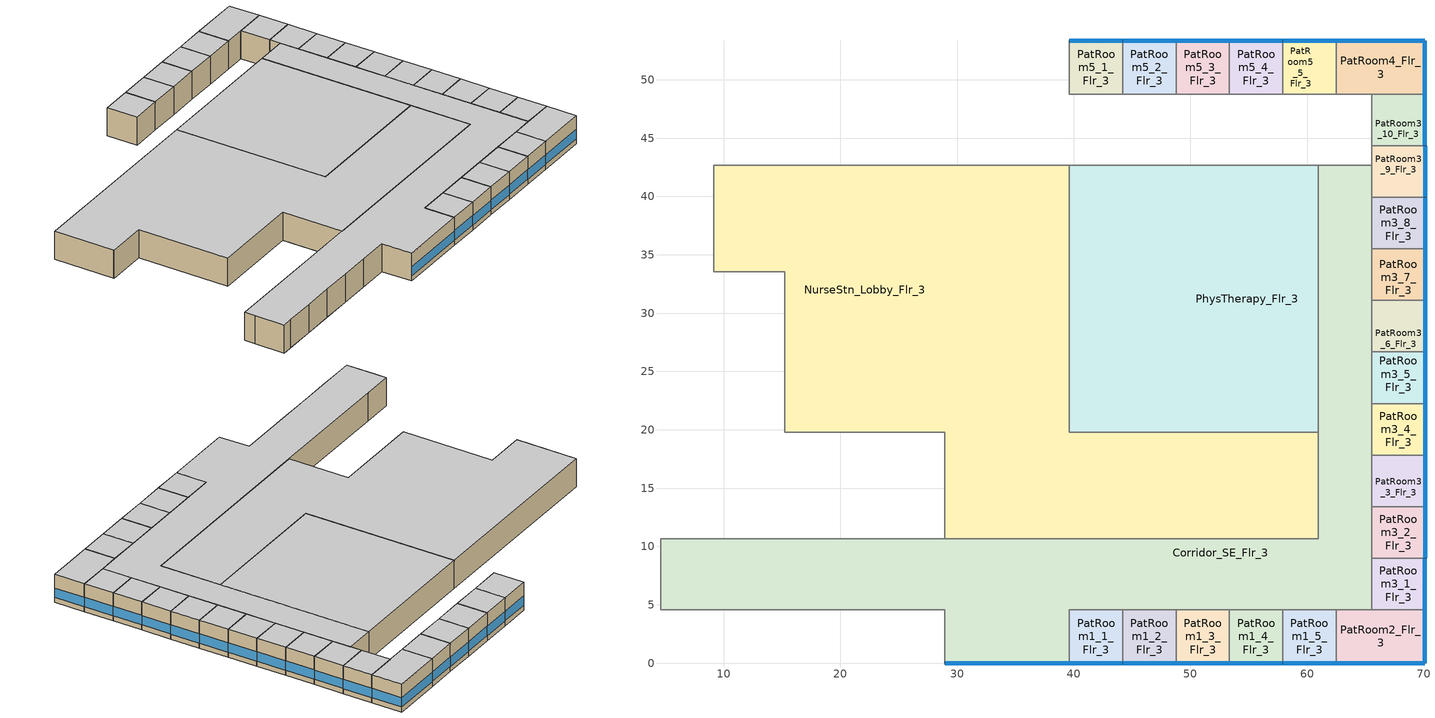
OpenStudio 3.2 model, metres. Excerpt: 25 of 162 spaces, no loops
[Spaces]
Corridor_SE_Flr_3
 floor to OR_NurseStn_Lobby_Flr_2: 65.53,16.76 65.53,4.57 39.62,4.57 39.62,10.67 60.96,10.67 60.96,16.76 z8.53
 floor to OR2_1_Flr_2: 65.53,42.67 65.53,41.15 60.96,41.15 60.96,42.67 z8.53
 floor to ICU_Flr_2: 28.96,10.67 28.96,4.57 4.57,4.57 4.57,10.67 z8.53
 floor to Corridor_Flr_2: 39.62,10.67 39.62,0 28.96,0 28.96,10.67 z8.53
 floor to OR2_2_Flr_2: 65.53,41.15 65.53,35.05 60.96,35.05 60.96,41.15 z8.53
 floor to OR2_5_Flr_2: 65.53,22.86 65.53,16.76 60.96,16.76 60.96,22.86 z8.53
 floor to OR2_4_Flr_2: 65.53,28.96 65.53,22.86 60.96,22.86 60.96,28.96 z8.53
 floor to OR2_3_Flr_2: 65.53,35.05 65.53,28.96 60.96,28.96 60.96,35.05 z8.53
 wall outside: 28.96,0 39.62,0 z8.53:12.8
 wall to PatRoom1_1_Flr_3: 39.62,0 39.62,4.57 44.2,4.57 z8.53:12.8
 wall to PatRoom1_10_Flr_3: 24.38,4.57 28.96,4.57 28.96,0 z8.53:12.8
 wall to PatRoom6_Flr_3: 4.57,4.57 6.1,4.57 z8.53:12.8
 wall to PatRoom7_1_Flr_3: 4.57,8.99 4.57,4.57 z8.53:12.8
 wall to PatRoom7_2_Flr_3: 4.57,10.67 4.57,8.99 z8.53:12.8
 wall to Corridor_NW_Flr_3: 9.14,10.67 4.57,10.67 / 65.53,42.67 60.96,42.67 z8.53:12.8
 wall to Lab_Flr_3: 28.96,10.67 9.14,10.67 z8.53:12.8
 wall to NurseStn_Lobby_Flr_3: 60.96,19.81 60.96,10.67 28.96,10.67 z8.53:12.8
 wall to PhysTherapy_Flr_3: 60.96,42.67 60.96,19.81 z8.53:12.8
 wall to PatRoom3_9_Flr_3: 65.53,39.93 65.53,42.67 z8.53:12.8
 wall to PatRoom3_1_Flr_3: 65.53,4.57 65.53,8.99 z8.53:12.8
 wall to PatRoom2_Flr_3: 62.48,4.57 65.53,4.57 z8.53:12.8
 wall to PatRoom1_5_Flr_3: 57.91,4.57 62.48,4.57 z8.53:12.8
 wall to PatRoom1_3_Flr_3: 48.77,4.57 53.34,4.57 z8.53:12.8
 wall to PatRoom1_2_Flr_3: 44.2,4.57 48.77,4.57 z8.53:12.8
 wall to PatRoom1_4_Flr_3: 53.34,4.57 57.91,4.57 z8.53:12.8
 wall to PatRoom1_6_Flr_3: 6.1,4.57 10.67,4.57 z8.53:12.8
 wall to PatRoom1_7_Flr_3: 10.67,4.57 15.24,4.57 z8.53:12.8
 wall to PatRoom1_8_Flr_3: 15.24,4.57 19.81,4.57 z8.53:12.8
 wall to PatRoom1_9_Flr_3: 19.81,4.57 24.38,4.57 z8.53:12.8
 wall to PatRoom3_6_Flr_3: 65.53,26.67 65.53,31.09 z8.53:12.8
 wall to PatRoom3_3_Flr_3: 65.53,13.41 65.53,17.83 z8.53:12.8
 wall to PatRoom3_7_Flr_3: 65.53,31.09 65.53,35.51 z8.53:12.8
 wall to PatRoom3_2_Flr_3: 65.53,8.99 65.53,13.41 z8.53:12.8
 wall to PatRoom3_5_Flr_3: 65.53,22.25 65.53,26.67 z8.53:12.8
 wall to PatRoom3_4_Flr_3: 65.53,17.83 65.53,22.25 z8.53:12.8
 wall to PatRoom3_8_Flr_3: 65.53,35.51 65.53,39.93 z8.53:12.8
 window (BTAP-Ext-FixedWindow:U=0.220 SHGC=0.600): 28.98,0 39.6,0 z9.3:10.72
 ceiling to Corridor_SE_Flr_4: 39.62,0 39.62,4.57 65.53,4.57 65.53,42.67 60.96,42.67 60.96,10.67 4.57,10.67 4.57,4.57 28.96,4.57 28.96,0 z12.8
PatRoom1_1_Flr_3
 floor to OR_NurseStn_Lobby_Flr_2: 44.2,4.57 44.2,0 39.62,0 39.62,4.57 z8.53
 wall outside: 39.62,0 44.2,0 z8.53:12.8
 wall to PatRoom1_2_Flr_3: 44.2,0 44.2,4.57 z8.53:12.8
 window (BTAP-Ext-FixedWindow:U=0.220 SHGC=0.600): 39.65,0 44.17,0 z9.3:10.73
 ceiling to PatRoom1_1_Flr_4: 44.2,0 44.2,4.57 39.62,4.57 39.62,0 z12.8
PatRoom2_Flr_3
 floor to OR_NurseStn_Lobby_Flr_2: 70.1,4.57 70.1,0 62.48,0 62.48,4.57 z8.53
 wall outside: 62.48,0 70.1,0 70.1,4.57 z8.53:12.8
 wall to PatRoom1_5_Flr_3: 62.48,4.57 62.48,0 z8.53:12.8
 wall to PatRoom3_1_Flr_3: 70.1,4.57 65.53,4.57 z8.53:12.8
 window (BTAP-Ext-FixedWindow:U=0.220 SHGC=0.600): 70.1,0.03 70.1,4.55 / 62.51,0 70.08,0 z9.3:10.73
 ceiling to PatRoom2_Flr_4: 70.1,0 70.1,4.57 62.48,4.57 62.48,0 z12.8
PatRoom3_1_Flr_3
 floor to OR_NurseStn_Lobby_Flr_2: 70.1,8.99 70.1,4.57 65.53,4.57 65.53,8.99 z8.53
 wall outside: 70.1,4.57 70.1,8.99 z8.53:12.8
 wall to PatRoom3_2_Flr_3: 70.1,8.99 65.53,8.99 z8.53:12.8
 window (BTAP-Ext-FixedWindow:U=0.220 SHGC=0.600): 70.1,4.6 70.1,8.97 z9.3:10.73
 ceiling to PatRoom3_1_Flr_4: 70.1,4.57 70.1,8.99 65.53,8.99 65.53,4.57 z12.8
NurseStn_Lobby_Flr_3
 floor to OR_NurseStn_Lobby_Flr_2: 60.96,19.81 60.96,10.67 39.62,10.67 39.62,19.81 z8.53
 floor to ICU_Flr_2: 28.96,21.34 28.96,19.81 15.24,19.81 15.24,21.34 z8.53
 floor to Corridor_Flr_2: 39.62,42.67 39.62,10.67 28.96,10.67 28.96,42.67 z8.53
 floor to ICU_NurseStn_Lobby_Flr_2: 28.96,42.67 28.96,21.34 15.24,21.34 15.24,33.53 9.14,33.53 9.14,42.67 z8.53
 wall to Corridor_NW_Flr_3: 39.62,42.67 9.14,42.67 9.14,33.58 9.14,33.53 z8.53:12.8
 wall to PhysTherapy_Flr_3: 60.96,19.81 39.62,19.81 39.62,42.67 z8.53:12.8
 wall to Lab_Flr_3: 9.14,33.53 15.24,33.53 15.24,19.81 28.96,19.81 28.96,10.67 z8.53:12.8
 ceiling to NurseStn_Lobby_Flr_4: 60.96,10.67 60.96,19.81 39.62,19.81 39.62,42.67 9.14,42.67 9.14,33.53 15.24,33.53 15.24,19.81 28.96,19.81 28.96,10.67 z12.8
PhysTherapy_Flr_3
 floor to OR_NurseStn_Lobby_Flr_2: 60.96,42.67 60.96,19.81 39.62,19.81 39.62,22.86 48.77,22.86 48.77,42.67 z8.53
 floor to OR4_Flr_2: 48.77,42.67 48.77,22.86 39.62,22.86 39.62,42.67 z8.53
 wall to Corridor_NW_Flr_3: 60.96,42.67 39.62,42.67 z8.53:12.8
 ceiling to Radiology_Flr_4: 60.96,19.81 60.96,42.67 39.62,42.67 39.62,19.81 z12.8
PatRoom5_1_Flr_3
 floor to OR3_Flr_2: 44.2,53.34 44.2,48.77 39.62,48.77 39.62,53.34 z8.53
 wall outside: 44.2,53.34 39.62,53.34 z8.53:12.8
 wall to PatRoom5_2_Flr_3: 44.2,48.77 44.2,53.34 z8.53:12.8
 wall to Corridor_NW_Flr_3: 39.62,53.34 39.62,48.77 44.2,48.77 z8.53:12.8
 window (BTAP-Ext-FixedWindow:U=0.220 SHGC=0.600): 44.17,53.34 39.65,53.34 z9.3:10.73
 ceiling to PatRoom5_1_Flr_4: 44.2,48.77 44.2,53.34 39.62,53.34 39.62,48.77 z12.8
PatRoom4_Flr_3
 floor to OR1_Flr_2: 70.1,53.34 70.1,48.77 62.48,48.77 62.48,53.34 z8.53
 wall outside: 70.1,48.77 70.1,53.34 62.48,53.34 z8.53:12.8
 wall to PatRoom3_10_Flr_3: 65.53,48.77 70.1,48.77 z8.53:12.8
 wall to Corridor_NW_Flr_3: 62.48,48.77 65.53,48.77 z8.53:12.8
 wall to PatRoom5_5_Flr_3: 62.48,53.34 62.48,48.77 z8.53:12.8
 window (BTAP-Ext-FixedWindow:U=0.220 SHGC=0.600): 70.1,48.79 70.1,53.31 / 70.08,53.34 62.51,53.34 z9.3:10.73
 ceiling to PatRoom4_Flr_4: 70.1,48.77 70.1,53.34 62.48,53.34 62.48,48.77 z12.8
PatRoom1_2_Flr_3
 floor to OR_NurseStn_Lobby_Flr_2: 48.77,4.57 48.77,0 44.2,0 44.2,4.57 z8.53
 wall outside: 44.2,0 48.77,0 z8.53:12.8
 wall to PatRoom1_3_Flr_3: 48.77,0 48.77,4.57 z8.53:12.8
 window (BTAP-Ext-FixedWindow:U=0.220 SHGC=0.600): 44.22,0 48.74,0 z9.3:10.73
 ceiling to PatRoom1_2_Flr_4: 48.77,0 48.77,4.57 44.2,4.57 44.2,0 z12.8
PatRoom1_3_Flr_3
 floor to OR_NurseStn_Lobby_Flr_2: 53.34,4.57 53.34,0 48.77,0 48.77,4.57 z8.53
 wall outside: 48.77,0 53.34,0 z8.53:12.8
 wall to PatRoom1_4_Flr_3: 53.34,0 53.34,4.57 z8.53:12.8
 window (BTAP-Ext-FixedWindow:U=0.220 SHGC=0.600): 48.79,0 53.31,0 z9.3:10.73
 ceiling to PatRoom1_3_Flr_4: 53.34,0 53.34,4.57 48.77,4.57 48.77,0 z12.8
PatRoom1_4_Flr_3
 floor to OR_NurseStn_Lobby_Flr_2: 57.91,4.57 57.91,0 53.34,0 53.34,4.57 z8.53
 wall outside: 53.34,0 57.91,0 z8.53:12.8
 wall to PatRoom1_5_Flr_3: 57.91,0 57.91,4.57 z8.53:12.8
 window (BTAP-Ext-FixedWindow:U=0.220 SHGC=0.600): 53.37,0 57.89,0 z9.3:10.73
 ceiling to PatRoom1_4_Flr_4: 57.91,0 57.91,4.57 53.34,4.57 53.34,0 z12.8
PatRoom1_5_Flr_3
 floor to OR_NurseStn_Lobby_Flr_2: 62.48,4.57 62.48,0 57.91,0 57.91,4.57 z8.53
 wall outside: 57.91,0 62.48,0 z8.53:12.8
 window (BTAP-Ext-FixedWindow:U=0.220 SHGC=0.600): 57.94,0 62.46,0 z9.3:10.73
 ceiling to PatRoom1_5_Flr_4: 62.48,0 62.48,4.57 57.91,4.57 57.91,0 z12.8
PatRoom3_2_Flr_3
 floor to OR_NurseStn_Lobby_Flr_2: 70.1,13.41 70.1,8.99 65.53,8.99 65.53,13.41 z8.53
 wall outside: 70.1,8.99 70.1,13.41 z8.53:12.8
 wall to PatRoom3_3_Flr_3: 70.1,13.41 65.53,13.41 z8.53:12.8
 window (BTAP-Ext-FixedWindow:U=0.220 SHGC=0.600): 70.1,9.02 70.1,13.39 z9.3:10.73
 ceiling to PatRoom3_2_Flr_4: 70.1,8.99 70.1,13.41 65.53,13.41 65.53,8.99 z12.8
PatRoom3_3_Flr_3
 floor to OR2_5_Flr_2: 70.1,17.83 70.1,16.76 65.53,16.76 65.53,17.83 z8.53
 floor to OR_NurseStn_Lobby_Flr_2: 70.1,16.76 70.1,13.41 65.53,13.41 65.53,16.76 z8.53
 wall outside: 70.1,13.41 70.1,17.83 z8.53:12.8
 wall to PatRoom3_4_Flr_3: 70.1,17.83 65.53,17.83 z8.53:12.8
 window (BTAP-Ext-FixedWindow:U=0.220 SHGC=0.600): 70.1,13.44 70.1,17.81 z9.3:10.73
 ceiling to PatRoom3_3_Flr_4: 70.1,13.41 70.1,17.83 65.53,17.83 65.53,13.41 z12.8
PatRoom3_4_Flr_3
 floor to OR2_5_Flr_2: 70.1,22.25 70.1,17.83 65.53,17.83 65.53,22.25 z8.53
 wall outside: 70.1,17.83 70.1,22.25 z8.53:12.8
 wall to PatRoom3_5_Flr_3: 70.1,22.25 65.53,22.25 z8.53:12.8
 window (BTAP-Ext-FixedWindow:U=0.220 SHGC=0.600): 70.1,17.86 70.1,22.23 z9.3:10.73
 ceiling to PatRoom3_4_Flr_4: 70.1,17.83 70.1,22.25 65.53,22.25 65.53,17.83 z12.8
PatRoom3_5_Flr_3
 floor to OR2_5_Flr_2: 70.1,22.86 70.1,22.25 65.53,22.25 65.53,22.86 z8.53
 floor to OR2_4_Flr_2: 70.1,26.67 70.1,22.86 65.53,22.86 65.53,26.67 z8.53
 wall outside: 70.1,22.25 70.1,26.67 z8.53:12.8
 wall to PatRoom3_6_Flr_3: 70.1,26.67 65.53,26.67 z8.53:12.8
 window (BTAP-Ext-FixedWindow:U=0.220 SHGC=0.600): 70.1,22.28 70.1,26.65 z9.3:10.73
 ceiling to PatRoom3_5_Flr_4: 70.1,22.25 70.1,26.67 65.53,26.67 65.53,22.25 z12.8
PatRoom3_6_Flr_3
 floor to OR2_3_Flr_2: 70.1,31.09 70.1,28.96 65.53,28.96 65.53,31.09 z8.53
 floor to OR2_4_Flr_2: 70.1,28.96 70.1,26.67 65.53,26.67 65.53,28.96 z8.53
 wall outside: 70.1,26.67 70.1,31.09 z8.53:12.8
 wall to PatRoom3_7_Flr_3: 70.1,31.09 65.53,31.09 z8.53:12.8
 window (BTAP-Ext-FixedWindow:U=0.220 SHGC=0.600): 70.1,26.7 70.1,31.07 z9.3:10.73
 ceiling to PatRoom3_6_Flr_4: 70.1,26.67 70.1,31.09 65.53,31.09 65.53,26.67 z12.8
PatRoom3_7_Flr_3
 floor to OR2_2_Flr_2: 70.1,35.51 70.1,35.05 65.53,35.05 65.53,35.51 z8.53
 floor to OR2_3_Flr_2: 70.1,35.05 70.1,31.09 65.53,31.09 65.53,35.05 z8.53
 wall outside: 70.1,31.09 70.1,35.51 z8.53:12.8
 wall to PatRoom3_8_Flr_3: 70.1,35.51 65.53,35.51 z8.53:12.8
 window (BTAP-Ext-FixedWindow:U=0.220 SHGC=0.600): 70.1,31.12 70.1,35.49 z9.3:10.73
 ceiling to PatRoom3_7_Flr_4: 70.1,31.09 70.1,35.51 65.53,35.51 65.53,31.09 z12.8
PatRoom3_8_Flr_3
 floor to OR2_2_Flr_2: 70.1,39.93 70.1,35.51 65.53,35.51 65.53,39.93 z8.53
 wall outside: 70.1,35.51 70.1,39.93 z8.53:12.8
 wall to PatRoom3_9_Flr_3: 70.1,39.93 65.53,39.93 z8.53:12.8
 window (BTAP-Ext-FixedWindow:U=0.220 SHGC=0.600): 70.1,35.54 70.1,39.91 z9.3:10.73
 ceiling to PatRoom3_8_Flr_4: 70.1,35.51 70.1,39.93 65.53,39.93 65.53,35.51 z12.8
PatRoom3_9_Flr_3
 floor to OR2_1_Flr_2: 70.1,44.35 70.1,41.15 65.53,41.15 65.53,44.35 z8.53
 floor to OR2_2_Flr_2: 70.1,41.15 70.1,39.93 65.53,39.93 65.53,41.15 z8.53
 wall outside: 70.1,39.93 70.1,44.35 z8.53:12.8
 wall to PatRoom3_10_Flr_3: 70.1,44.35 65.53,44.35 z8.53:12.8
 wall to Corridor_NW_Flr_3: 65.53,44.35 65.53,42.67 z8.53:12.8
 window (BTAP-Ext-FixedWindow:U=0.220 SHGC=0.600): 70.1,39.96 70.1,44.33 z9.3:10.73
 ceiling to PatRoom3_9_Flr_4: 70.1,39.93 70.1,44.35 65.53,44.35 65.53,39.93 z12.8
PatRoom3_10_Flr_3
 floor to OR2_1_Flr_2: 70.1,47.24 70.1,44.35 65.53,44.35 65.53,47.24 z8.53
 floor to OR1_Flr_2: 70.1,48.77 70.1,47.24 65.53,47.24 65.53,48.77 z8.53
 wall outside: 70.1,44.35 70.1,48.77 z8.53:12.8
 wall to Corridor_NW_Flr_3: 65.53,48.77 65.53,44.35 z8.53:12.8
 window (BTAP-Ext-FixedWindow:U=0.220 SHGC=0.600): 70.1,44.38 70.1,48.74 z9.3:10.73
 ceiling to PatRoom3_10_Flr_4: 70.1,44.35 70.1,48.77 65.53,48.77 65.53,44.35 z12.8
PatRoom5_2_Flr_3
 floor to OR3_Flr_2: 48.77,53.34 48.77,48.77 44.2,48.77 44.2,53.34 z8.53
 wall outside: 48.77,53.34 44.2,53.34 z8.53:12.8
 wall to Corridor_NW_Flr_3: 44.2,48.77 48.77,48.77 z8.53:12.8
 wall to PatRoom5_3_Flr_3: 48.77,48.77 48.77,53.34 z8.53:12.8
 window (BTAP-Ext-FixedWindow:U=0.220 SHGC=0.600): 48.74,53.34 44.22,53.34 z9.3:10.73
 ceiling to PatRoom5_2_Flr_4: 48.77,48.77 48.77,53.34 44.2,53.34 44.2,48.77 z12.8
PatRoom5_3_Flr_3
 floor to OR_NurseStn_Lobby_Flr_2: 53.34,53.34 53.34,48.77 48.77,48.77 48.77,53.34 z8.53
 wall outside: 53.34,53.34 48.77,53.34 z8.53:12.8
 wall to Corridor_NW_Flr_3: 48.77,48.77 53.34,48.77 z8.53:12.8
 wall to PatRoom5_4_Flr_3: 53.34,48.77 53.34,53.34 z8.53:12.8
 window (BTAP-Ext-FixedWindow:U=0.220 SHGC=0.600): 53.31,53.34 48.79,53.34 z9.3:10.73
 ceiling to PatRoom5_3_Flr_4: 53.34,48.77 53.34,53.34 48.77,53.34 48.77,48.77 z12.8
PatRoom5_4_Flr_3
 floor to OR_NurseStn_Lobby_Flr_2: 57.91,53.34 57.91,48.77 53.34,48.77 53.34,53.34 z8.53
 wall outside: 57.91,53.34 53.34,53.34 z8.53:12.8
 wall to PatRoom5_5_Flr_3: 57.91,48.77 57.91,53.34 z8.53:12.8
 wall to Corridor_NW_Flr_3: 53.34,48.77 57.91,48.77 z8.53:12.8
 window (BTAP-Ext-FixedWindow:U=0.220 SHGC=0.600): 57.89,53.34 53.37,53.34 z9.3:10.73
 ceiling to PatRoom5_4_Flr_4: 57.91,48.77 57.91,53.34 53.34,53.34 53.34,48.77 z12.8
PatRoom5_5_Flr_3
 floor to OR_NurseStn_Lobby_Flr_2: 60.96,53.34 60.96,48.77 57.91,48.77 57.91,53.34 z8.53
 floor to OR1_Flr_2: 62.48,53.34 62.48,48.77 60.96,48.77 60.96,53.34 z8.53
 wall outside: 62.48,53.34 57.91,53.34 z8.53:12.8
 wall to Corridor_NW_Flr_3: 57.91,48.77 62.48,48.77 z8.53:12.8
 window (BTAP-Ext-FixedWindow:U=0.220 SHGC=0.600): 62.46,53.34 57.94,53.34 z9.3:10.73
 ceiling to PatRoom5_5_Flr_4: 62.48,48.77 62.48,53.34 57.91,53.34 57.91,48.77 z12.8
[Building]
Hospital: Default Construction Set=BTAP-Mass at hdd = 5000.0; Standards Number of Stories=6; Standards Number of Above Ground Stories=5; Standards Template=NECB2015; Standards Building Type=Hospital
[Site]
Calgary Intl AP_AB_CAN: Latitude {deg}=51.114; Longitude {deg}=-114.02; Time Zone {hr}=-7; Elevation {m}=1084.1
[ClimateZones]
Climate Zone Institution Name 1=ASHRAE; Climate Zone Document Name 1=ANSI/ASHRAE Standard 169; Climate Zone Document Year 1=2006; Climate Zone Institution Name 2=CEC; Climate Zone Document Name 2=California Climate Zone Descriptions; Climate Zone Document Year 2=1995
[Site:WaterMainsTemperature]
Calculation Method=Correlation; Annual Average Outdoor Air Temperature {C}=5; Maximum Difference In Monthly Average Outdoor Air Temperatures {deltaC}=23.3
[Site:GroundTemperature:BuildingSurface]
19.527, 19.502, 19.536, 19.598, 20.002, 21.64, 22.225, 22.375, 21.449, 20.121, 19.802, 19.633
[SizingPeriod:DesignDay] Barometric Pressure {Pa}=88961; Sky Clearness=0; Rain Indicator=0; Snow Indicator=0; Day of Month=21; Daylight Saving Time Indicator=0; Humidity Indicating Type=Wetbulb; Dry-Bulb Temperature Range Modifier Type=DefaultMultipliers
Name | Maximum Dry-Bulb Temperature {C} | Daily Dry-Bulb Temperature Range {deltaC} | Humidity Indicating Conditions at Maximum Dry-Bulb | Wind Speed {m/s} | Wind Direction {deg} | Month | Day Type | Solar Model Indicator | ASHRAE Taub | ASHRAE Taud
Calgary Intl AP Ann Clg .4% Condns DB=>MWB | 28.5 | 12.1 | 16.1 | 4.5 | 160 | 7 | SummerDesignDay | ASHRAETau | 0.339 | 2.421
Calgary Intl AP Ann Htg 99.6% Condns DB | -28.5 | 0 | -28.5 | 2.9 | 200 | 1 | WinterDesignDay | ASHRAEClearSky
[Material:NoMass] Roughness=Smooth; Thermal Absorptance=0.9; Solar Absorptance=0.7
Name | Thermal Resistance {m2-K/W} | Visible Absorptance
Typical Carpet Pad; Typical Carpet Pad 1 | 0.21648 | 0.8
Typical Insulation 1 | 5.91238 | 0.7
Typical Insulation 2 | 4.49096 | 0.7
Typical Insulation 3 | 6.17282 | 0.7
Typical Carpet Pad 2 | 1.25503 | 0.8
Typical Carpet Pad 3; Typical Carpet Pad 4 | 3.45515 | 0.8
Typical Insulation 4 | 0.454528 | 0.7
Typical Insulation 5 | 0.454545 | 0.7
[Material]
Name | Roughness | Thickness {m} | Conductivity {W/m-K} | Density {kg/m3} | Specific Heat {J/kg-K} | Thermal Absorptance | Solar Absorptance | Visible Absorptance
G05 25mm wood | MediumSmooth | 0.0254 | 0.15 | 608 | 1630 | 0.9 | 0.5 | 0.5
100mm Normalweight concrete floor 1 | MediumSmooth | 0.1016 | 2.31 | 2322 | 832
G01 13mm gypsum board 1 | Smooth | 0.0127 | 0.16 | 800 | 1090 | 0.9 | 0.7 | 0.5
4 in. Normalweight Concrete Floor 1 | MediumRough | 0.1016 | 2.31 | 2322 | 832 | 0.9 | 0.7 | 0.7
1IN Stucco 1 | Smooth | 0.0253 | 0.6918 | 1858 | 837 | 0.9 | 0.7 | 0.92
8IN CONCRETE HW RefBldg 1 | Rough | 0.2032 | 1.311 | 2240 | 836.8 | 0.9 | 0.7 | 0.7
1/2IN Gypsum 1 | Smooth | 0.0127 | 0.16 | 784.9 | 830 | 0.9 | 0.4 | 0.4
Metal Roof Surface 1; F08 Metal surface 1 | Smooth | 0.0008 | 45.28 | 7824 | 500 | 0.9 | 0.7 | 0.7
6 in. Normalweight Concrete Floor 1; 6 in. Normalweight Concrete Floor 2; 6 in. Normalweight Concrete Floor 3 | MediumRough | 0.1524 | 2.31 | 2322 | 832 | 0.9 | 0.7 | 0.7
[Construction]
BTAP-Int-Partition; BTAP-Int-Door: G05 25mm wood
BTAP-Int-Floor: 100mm Normalweight concrete floor 1, Typical Carpet Pad
BTAP-Int-Wall: G01 13mm gypsum board 1, G01 13mm gypsum board 1
BTAP-Int-Ceiling: Typical Carpet Pad, 100mm Normalweight concrete floor 1
BTAP-Int-Window: SimpleGlazing
BTAP-Ext-Floor-Mass:U-0.162: Typical Insulation 1, 4 in. Normalweight Concrete Floor 1, Typical Carpet Pad 1
BTAP-Ext-Wall-Mass:U-0.21: 1IN Stucco 1, 8IN CONCRETE HW RefBldg 1, Typical Insulation 2, 1/2IN Gypsum 1
BTAP-Ext-Roof-Metal:U-0.162: Metal Roof Surface 1, Typical Insulation 3
BTAP-Grnd-Floor-Mass:U-0.757: 6 in. Normalweight Concrete Floor 1, Typical Carpet Pad 2
BTAP-Grnd-Wall-Mass:U-0.284: 6 in. Normalweight Concrete Floor 2, Typical Carpet Pad 3
BTAP-Grnd-Roof-Mass:U-0.284: 6 in. Normalweight Concrete Floor 3, Typical Carpet Pad 4
BTAP-Ext-FixedWindow:U=0.220 SHGC=0.600; BTAP-Ext-GlassDoors:U=0.220 SHGC=0.600; BTAP-Ext-Skylights:U=0.220 SHGC=0.600; BTAP-Ext-DaylightDomes:U=0.220 SHGC=0.600; BTAP-Ext-DaylightDiffuser:U=0.220 SHGC=0.600: SimpleGlazing:U=0.220 SHGC=0.600
BTAP-Ext-Door:U-2.2: F08 Metal surface 1, Typical Insulation 4
BTAP-Ext-OverHeadDoor:U-2.2: Typical Insulation 5
[DefaultConstructionSet]
BTAP-Mass at hdd = 5000.0: Default Exterior Surface Constructions=BTAP-Mass at hdd = 5000.0; Default Interior Surface Constructions=Default Surface Constructions 2; Default Ground Contact Surface Constructions=BTAP-Mass at hdd = 5000.0 1; Default Exterior SubSurface Constructions=BTAP-Mass at hdd = 5000.0; Default Interior SubSurface Constructions=Default Sub Surface Constructions 2; Interior Partition Construction=BTAP-Int-Partition
[DefaultSurfaceConstructions]
Name | Floor Construction | Wall Construction | Roof Ceiling Construction
Default Surface Constructions 2 | BTAP-Int-Floor | BTAP-Int-Wall | BTAP-Int-Ceiling
BTAP-Mass at hdd = 5000.0 | BTAP-Ext-Floor-Mass:U-0.162 | BTAP-Ext-Wall-Mass:U-0.21 | BTAP-Ext-Roof-Metal:U-0.162
BTAP-Mass at hdd = 5000.0 1 | BTAP-Grnd-Floor-Mass:U-0.757 | BTAP-Grnd-Wall-Mass:U-0.284 | BTAP-Grnd-Roof-Mass:U-0.284
[DefaultSubSurfaceConstructions]
Name | Fixed Window Construction | Operable Window Construction | Door Construction | Glass Door Construction | Overhead Door Construction | Skylight Construction | Tubular Daylight Dome Construction | Tubular Daylight Diffuser Construction
Default Sub Surface Constructions 2 | BTAP-Int-Window | BTAP-Int-Window | BTAP-Int-Door
BTAP-Mass at hdd = 5000.0 | BTAP-Ext-FixedWindow:U=0.220 SHGC=0.600 | BTAP-Ext-FixedWindow:U=0.220 SHGC=0.600 | BTAP-Ext-Door:U-2.2 | BTAP-Ext-GlassDoors:U=0.220 SHGC=0.600 | BTAP-Ext-OverHeadDoor:U-2.2 | BTAP-Ext-Skylights:U=0.220 SHGC=0.600 | BTAP-Ext-DaylightDomes:U=0.220 SHGC=0.600 | BTAP-Ext-DaylightDiffuser:U=0.220 SHGC=0.600
[WindowMaterial:SimpleGlazingSystem] U-Factor {W/m2-K}=2.2; Solar Heat Gain Coefficient=0.6; Visible Transmittance=0.21
SimpleGlazing; SimpleGlazing:U=0.220 SHGC=0.600
[DesignSpecification:OutdoorAir] Outdoor Air Method=Sum
Name | Outdoor Air Flow per Person {m3/s-person} | Outdoor Air Flow per Floor Area {m3/s-m2}
Space Function Health care facility nurses station Ventilation | 0.0914068
Space Function Health care facility patient room Ventilation | 0.0253908
Space Function Health care facility physical therapy room Ventilation | 0.0304689
Space Function Corridor/Transition area - hospital-sch-H Ventilation |  | 0.000254
[ShadingControl]
Shading Control 1: Shading Type=InteriorBlind; Multiple Surface Control Type=Sequential
[BuildingStory]
Building Story 4: Nominal Z Coordinate {m}=0; Nominal Floor to Floor Height {m}=4.2672
[Space] Building Story=Building Story 4
Name | Space Type | Thermal Zone
Corridor_SE_Flr_3 | Space Function Corridor/Transition area - hospital-sch-H | WILD_ST=Corridor/Transition area - hospital-sch-B_FL=Building Story 4_SCH=H 1
PatRoom1_1_Flr_3 | Space Function Health care facility patient room | ALL_ST=Health care facility patient room_FL=Building Story 4_SCH=H 3
PatRoom2_Flr_3 | Space Function Health care facility patient room | ALL_ST=Health care facility patient room_FL=Building Story 4_SCH=H 9
PatRoom3_1_Flr_3; PatRoom3_2_Flr_3; PatRoom3_3_Flr_3; PatRoom3_4_Flr_3; PatRoom3_5_Flr_3; PatRoom3_6_Flr_3; PatRoom3_7_Flr_3; PatRoom3_8_Flr_3; PatRoom3_9_Flr_3 | Space Function Health care facility patient room | ALL_ST=Health care facility patient room_FL=Building Story 4_SCH=H 2
NurseStn_Lobby_Flr_3 | Space Function Health care facility nurses station | ALL_ST=Health care facility nurses station_FL=Building Story 4_SCH=H
PhysTherapy_Flr_3 | Space Function Health care facility physical therapy room | ALL_ST=Health care facility physical therapy room_FL=Building Story 4_SCH=C
PatRoom5_1_Flr_3 | Space Function Health care facility patient room | ALL_ST=Health care facility patient room_FL=Building Story 4_SCH=H 13
PatRoom4_Flr_3 | Space Function Health care facility patient room | ALL_ST=Health care facility patient room_FL=Building Story 4_SCH=H 10
PatRoom1_2_Flr_3; PatRoom1_3_Flr_3; PatRoom1_4_Flr_3 | Space Function Health care facility patient room | ALL_ST=Health care facility patient room_FL=Building Story 4_SCH=H 4
PatRoom1_5_Flr_3 | Space Function Health care facility patient room | ALL_ST=Health care facility patient room_FL=Building Story 4_SCH=H 5
PatRoom3_10_Flr_3 | Space Function Health care facility patient room | ALL_ST=Health care facility patient room_FL=Building Story 4_SCH=H 11
PatRoom5_2_Flr_3; PatRoom5_3_Flr_3; PatRoom5_4_Flr_3 | Space Function Health care facility patient room | ALL_ST=Health care facility patient room_FL=Building Story 4_SCH=H
PatRoom5_5_Flr_3 | Space Function Health care facility patient room | ALL_ST=Health care facility patient room_FL=Building Story 4_SCH=H 1
[SpaceType] Standards Building Type=Space Function
Name | Default Schedule Set | Design Specification Outdoor Air Object | Standards Space Type
Space Function Health care facility nurses station | Space Function Health care facility nurses station Schedule Set | Space Function Health care facility nurses station Ventilation | Health care facility nurses station
Space Function Health care facility patient room | Space Function Health care facility patient room Schedule Set | Space Function Health care facility patient room Ventilation | Health care facility patient room
Space Function Health care facility physical therapy room | Space Function Health care facility physical therapy room Schedule Set | Space Function Health care facility physical therapy room Ventilation | Health care facility physical therapy room
Space Function Corridor/Transition area - hospital-sch-H | Space Function Corridor/Transition area - hospital-sch-H Schedule Set | Space Function Corridor/Transition area - hospital-sch-H Ventilation | Corridor/Transition area - hospital-sch-H
[People:Definition] Number of People Calculation Method=People/Area; Fraction Radiant=0.3
Name | People per Space Floor Area {person/m2}
Space Function Health care facility nurses station People Definition; Space Function Health care facility patient room People Definition; Space Function Health care facility physical therapy room People Definition | 0.0500182
Space Function Corridor/Transition area - hospital-sch-H People Definition | 0.0100036
[People] Work Efficiency Schedule=Work Efficiency Schedule; Clothing Insulation Schedule=Clothing Schedule; Air Velocity Schedule=Air Velocity Schedule; Multiplier=1
Name | People Definition | Space or SpaceType
Space Function Health care facility nurses station People | Space Function Health care facility nurses station People Definition | Space Function Health care facility nurses station
Space Function Health care facility patient room People | Space Function Health care facility patient room People Definition | Space Function Health care facility patient room
Space Function Health care facility physical therapy room People | Space Function Health care facility physical therapy room People Definition | Space Function Health care facility physical therapy room
Space Function Corridor/Transition area - hospital-sch-H People | Space Function Corridor/Transition area - hospital-sch-H People Definition | Space Function Corridor/Transition area - hospital-sch-H
[Lights:Definition] Design Level Calculation Method=Watts/Area; Fraction Radiant=0.5; Fraction Visible=0.2
Name | Watts per Space Floor Area {W/m2}
Space Function Health care facility nurses station Lights Definition | 7.60276
Space Function Health care facility patient room Lights Definition | 6.70243
Space Function Health care facility physical therapy room Lights Definition | 9.9036
Space Function Corridor/Transition area - hospital-sch-H Lights Definition | 10.7039
[Lights] Fraction Replaceable=1
Name | Lights Definition | Space or SpaceType
Space Function Health care facility nurses station Lights | Space Function Health care facility nurses station Lights Definition | Space Function Health care facility nurses station
Space Function Health care facility patient room Lights | Space Function Health care facility patient room Lights Definition | Space Function Health care facility patient room
Space Function Health care facility physical therapy room Lights | Space Function Health care facility physical therapy room Lights Definition | Space Function Health care facility physical therapy room
Space Function Corridor/Transition area - hospital-sch-H Lights | Space Function Corridor/Transition area - hospital-sch-H Lights Definition | Space Function Corridor/Transition area - hospital-sch-H
[DefaultScheduleSet] People Activity Level Schedule=NECB-Activity; Infiltration Schedule=Always On
Name | Number of People Schedule | Lighting Schedule | Electric Equipment Schedule
Space Function Health care facility nurses station Schedule Set; Space Function Health care facility patient room Schedule Set | NECB-H-Occupancy | NECB-H-Lighting | NECB-H-Electric-Equipment
Space Function Health care facility physical therapy room Schedule Set | NECB-C-Occupancy | NECB-C-Occupancy-NECB-C-Lighting-0.2-0.0-0.67-Light Ruleset | NECB-C-Electric-Equipment
Space Function Corridor/Transition area - hospital-sch-H Schedule Set | NECB-H-Occupancy | NECB-H-Occupancy-NECB-H-Lighting-0.0-0.0-0.67-Light Ruleset | NECB-H-Electric-Equipment
[ThermostatSetpoint:DualSetpoint]
Name | Heating Setpoint Temperature Schedule | Cooling Setpoint Temperature Schedule
Space Function Health care facility patient room Thermostat 205; Space Function Health care facility patient room Thermostat 206; Space Function Health care facility patient room Thermostat 208; Space Function Health care facility patient room Thermostat 209; Space Function Health care facility patient room Thermostat 210; Space Function Health care facility patient room Thermostat 211; Space Function Health care facility nurses station Thermostat 13; Space Function Health care facility patient room Thermostat 217; Space Function Health care facility patient room Thermostat 221; Space Function Health care facility patient room Thermostat 223; Space Function Health care facility patient room Thermostat 230; Space Function Corridor/Transition area - hospital-sch-H Thermostat 3 | NECB-H-Thermostat Setpoint-Heating | NECB-H-Thermostat Setpoint-Cooling
Space Function Health care facility physical therapy room Thermostat 3 | NECB-C-Thermostat Setpoint-Heating | NECB-C-Thermostat Setpoint-Cooling
[ElectricEquipment:Definition] Design Level Calculation Method=Watts/Area; Fraction Radiant=0.5
Name | Watts per Space Floor Area {W/m2}
Space Function Health care facility nurses station Elec Equip Definition | 2.50091
Space Function Health care facility patient room Elec Equip Definition; Space Function Health care facility physical therapy room Elec Equip Definition | 10.0036
[ElectricEquipment]
Name | Electric Equipment Definition | Space or SpaceType
Space Function Health care facility nurses station Elec Equip | Space Function Health care facility nurses station Elec Equip Definition | Space Function Health care facility nurses station
Space Function Health care facility patient room Elec Equip | Space Function Health care facility patient room Elec Equip Definition | Space Function Health care facility patient room
Space Function Health care facility physical therapy room Elec Equip | Space Function Health care facility physical therapy room Elec Equip Definition | Space Function Health care facility physical therapy room
[SpaceInfiltration:DesignFlowRate] Design Flow Rate Calculation Method=Flow/ExteriorArea
Name | Space or SpaceType | Schedule | Flow per Exterior Surface Area {m3/s-m2} | Constant Term Coefficient | Temperature Term Coefficient | Velocity Term Coefficient | Velocity Squared Term Coefficient
Corridor_SE_Flr_3 Infiltration | Corridor_SE_Flr_3 | Always On Discrete | 0.00025 | 0 | 0 | 0.224 | 0
PatRoom1_1_Flr_3 Infiltration | PatRoom1_1_Flr_3 | Always On Discrete | 0.00025 | 0 | 0 | 0.224 | 0
PatRoom1_2_Flr_3 Infiltration | PatRoom1_2_Flr_3 | Always On Discrete | 0.00025 | 0 | 0 | 0.224 | 0
PatRoom1_3_Flr_3 Infiltration | PatRoom1_3_Flr_3 | Always On Discrete | 0.00025 | 0 | 0 | 0.224 | 0
PatRoom1_4_Flr_3 Infiltration | PatRoom1_4_Flr_3 | Always On Discrete | 0.00025 | 0 | 0 | 0.224 | 0
PatRoom1_5_Flr_3 Infiltration | PatRoom1_5_Flr_3 | Always On Discrete | 0.00025 | 0 | 0 | 0.224 | 0
PatRoom2_Flr_3 Infiltration | PatRoom2_Flr_3 | Always On Discrete | 0.00025 | 0 | 0 | 0.224 | 0
PatRoom3_10_Flr_3 Infiltration | PatRoom3_10_Flr_3 | Always On Discrete | 0.00025 | 0 | 0 | 0.224 | 0
PatRoom3_1_Flr_3 Infiltration | PatRoom3_1_Flr_3 | Always On Discrete | 0.00025 | 0 | 0 | 0.224 | 0
PatRoom3_2_Flr_3 Infiltration | PatRoom3_2_Flr_3 | Always On Discrete | 0.00025 | 0 | 0 | 0.224 | 0
PatRoom3_3_Flr_3 Infiltration | PatRoom3_3_Flr_3 | Always On Discrete | 0.00025 | 0 | 0 | 0.224 | 0
PatRoom3_4_Flr_3 Infiltration | PatRoom3_4_Flr_3 | Always On Discrete | 0.00025 | 0 | 0 | 0.224 | 0
PatRoom3_5_Flr_3 Infiltration | PatRoom3_5_Flr_3 | Always On Discrete | 0.00025 | 0 | 0 | 0.224 | 0
PatRoom3_6_Flr_3 Infiltration | PatRoom3_6_Flr_3 | Always On Discrete | 0.00025 | 0 | 0 | 0.224 | 0
PatRoom3_7_Flr_3 Infiltration | PatRoom3_7_Flr_3 | Always On Discrete | 0.00025 | 0 | 0 | 0.224 | 0
PatRoom3_8_Flr_3 Infiltration | PatRoom3_8_Flr_3 | Always On Discrete | 0.00025 | 0 | 0 | 0.224 | 0
PatRoom3_9_Flr_3 Infiltration | PatRoom3_9_Flr_3 | Always On Discrete | 0.00025 | 0 | 0 | 0.224 | 0
PatRoom4_Flr_3 Infiltration | PatRoom4_Flr_3 | Always On Discrete | 0.00025 | 0 | 0 | 0.224 | 0
PatRoom5_1_Flr_3 Infiltration | PatRoom5_1_Flr_3 | Always On Discrete | 0.00025 | 0 | 0 | 0.224 | 0
PatRoom5_2_Flr_3 Infiltration | PatRoom5_2_Flr_3 | Always On Discrete | 0.00025 | 0 | 0 | 0.224 | 0
PatRoom5_3_Flr_3 Infiltration | PatRoom5_3_Flr_3 | Always On Discrete | 0.00025 | 0 | 0 | 0.224 | 0
PatRoom5_4_Flr_3 Infiltration | PatRoom5_4_Flr_3 | Always On Discrete | 0.00025 | 0 | 0 | 0.224 | 0
PatRoom5_5_Flr_3 Infiltration | PatRoom5_5_Flr_3 | Always On Discrete | 0.00025 | 0 | 0 | 0.224 | 0
Space Function Corridor/Transition area - hospital-sch-H Infiltration | Space Function Corridor/Transition area - hospital-sch-H |  | 0.000250063
[ThermalZone] Use Ideal Air Loads=No
Name | Thermostat
ALL_ST=Health care facility patient room_FL=Building Story 4_SCH=H | Space Function Health care facility patient room Thermostat 205
ALL_ST=Health care facility patient room_FL=Building Story 4_SCH=H 1 | Space Function Health care facility patient room Thermostat 206
ALL_ST=Health care facility patient room_FL=Building Story 4_SCH=H 2 | Space Function Health care facility patient room Thermostat 208
ALL_ST=Health care facility patient room_FL=Building Story 4_SCH=H 3 | Space Function Health care facility patient room Thermostat 209
ALL_ST=Health care facility patient room_FL=Building Story 4_SCH=H 4 | Space Function Health care facility patient room Thermostat 210
ALL_ST=Health care facility patient room_FL=Building Story 4_SCH=H 5 | Space Function Health care facility patient room Thermostat 211
ALL_ST=Health care facility nurses station_FL=Building Story 4_SCH=H | Space Function Health care facility nurses station Thermostat 13
ALL_ST=Health care facility patient room_FL=Building Story 4_SCH=H 9 | Space Function Health care facility patient room Thermostat 217
ALL_ST=Health care facility patient room_FL=Building Story 4_SCH=H 10 | Space Function Health care facility patient room Thermostat 221
ALL_ST=Health care facility patient room_FL=Building Story 4_SCH=H 11 | Space Function Health care facility patient room Thermostat 223
ALL_ST=Health care facility physical therapy room_FL=Building Story 4_SCH=C | Space Function Health care facility physical therapy room Thermostat 3
ALL_ST=Health care facility patient room_FL=Building Story 4_SCH=H 13 | Space Function Health care facility patient room Thermostat 230
WILD_ST=Corridor/Transition area - hospital-sch-B_FL=Building Story 4_SCH=H 1 | Space Function Corridor/Transition area - hospital-sch-H Thermostat 3
[Foundation:Kiva]
Bldg Kiva Foundation: Wall Height Above Grade {m}=0; Wall Depth Below Slab {m}=0
[Foundation:Kiva:Settings]

[EnergyManagementSystem:Program]
sys6mixedshrnoneshashpscdxssfcvzhbhwzcnonesrfcvOptimumStartProg0: IF DaylightSavings==0 && DayOfWeek>1 && Hour==5 && OAT_6<23.9 && OAT_6>1.7; SET sys6mixedshrnoneshashpscdxssfcvzhbhwzcnonesrfcvClgSch0 = 29.4; SET sys6mixedshrnoneshashpscdxssfcvzhbhwzcnonesrfcvHtgSch0 = 15.6; ELSEIF DaylightSavings==0 && DayOfWeek==1 && Hour==7 && OAT_6<23.9 && OAT_6>1.7; SET sys6mixedshrnoneshashpscdxssfcvzhbhwzcnonesrfcvClgSch0 = 29.4; SET sys6mixedshrnoneshashpscdxssfcvzhbhwzcnonesrfcvHtgSch0 = 15.6; ELSEIF DaylightSavings==1 && DayOfWeek>1 && Hour==4 && OAT_6<23.9 && OAT_6>1.7; SET sys6mixedshrnoneshashpscdxssfcvzhbhwzcnonesrfcvClgSch0 = 29.4; SET sys6mixedshrnoneshashpscdxssfcvzhbhwzcnonesrfcvHtgSch0 = 15.6; ELSEIF DaylightSavings==1 && DayOfWeek==1 && Hour==6 && OAT_6<23.9 && OAT_6>1.7; SET sys6mixedshrnoneshashpscdxssfcvzhbhwzcnonesrfcvClgSch0 = 29.4; SET sys6mixedshrnoneshashpscdxssfcvzhbhwzcnonesrfcvHtgSch0 = 15.6; ELSE; SET sys6mixedshrnoneshashpscdxssfcvzhbhwzcnonesrfcvClgSch0 = NULL; SET sys6mixedshrnoneshashpscdxssfcvzhbhwzcnonesrfcvHtgSch0 = NULL; ENDIF
[EnergyManagementSystem:ProgramCallingManager]
sys3mixedshrnonescdxshashpssfcvzhbhwzcnonesrfnone16OptimumStartCallingManager0: BeginTimestepBeforePredictor; sys3mixedshrnonescdxshashpssfcvzhbhwzcnonesrfnone16OptimumStartProg0
sys3mixedshrnonescdxshashpssfcvzhbhwzcnonesrfnone17OptimumStartCallingManager0: BeginTimestepBeforePredictor; sys3mixedshrnonescdxshashpssfcvzhbhwzcnonesrfnone17OptimumStartProg0
sys3mixedshrnonescdxshashpssfcvzhbhwzcnonesrfnone42OptimumStartCallingManager0: BeginTimestepBeforePredictor; sys3mixedshrnonescdxshashpssfcvzhbhwzcnonesrfnone42OptimumStartProg0
sys3mixedshrnonescdxshashpssfcvzhbhwzcnonesrfnone46OptimumStartCallingManager0: BeginTimestepBeforePredictor; sys3mixedshrnonescdxshashpssfcvzhbhwzcnonesrfnone46OptimumStartProg0
sys3mixedshrnonescdxshashpssfcvzhbhwzcnonesrfnone47OptimumStartCallingManager0: BeginTimestepBeforePredictor; sys3mixedshrnonescdxshashpssfcvzhbhwzcnonesrfnone47OptimumStartProg0
sys4mixedshrnonescdxshashpssfcvzhbhwzcnonesrfnoneOptimumStartCallingManager0: BeginTimestepBeforePredictor; sys4mixedshrnonescdxshashpssfcvzhbhwzcnonesrfnoneOptimumStartProg0
sys6mixedshrnoneshashpscdxssfcvzhbhwzcnonesrfcvOptimumStartCallingManager0: BeginTimestepBeforePredictor; sys6mixedshrnoneshashpscdxssfcvzhbhwzcnonesrfcvOptimumStartProg0
[Schedule:Ruleset]
Clothing Schedule: Default Day Schedule=Clothing Schedule Default Winter Clothes
Air Velocity Schedule: Default Day Schedule=Air Velocity Schedule Default
Work Efficiency Schedule: Default Day Schedule=Work Efficiency Schedule Default
NECB-Activity: Default Day Schedule=NECB-Activity Default; Summer Design Day Schedule=NECB-Activity Summer Design Day; Winter Design Day Schedule=NECB-Activity Winter Design Day
Always On: Default Day Schedule=Always On Default
NECB-C-Occupancy: Default Day Schedule=NECB-C-Occupancy Default
NECB-C-Electric-Equipment: Default Day Schedule=NECB-C-Electric-Equipment Default
NECB-C-Thermostat Setpoint-Heating: Default Day Schedule=NECB-C-Thermostat Setpoint-Heating Default
NECB-C-Thermostat Setpoint-Cooling: Default Day Schedule=NECB-C-Thermostat Setpoint-Cooling Default
NECB-H-Occupancy: Default Day Schedule=NECB-H-Occupancy Default
NECB-H-Occupancy-NECB-H-Lighting-0.0-0.0-0.67-Light Ruleset: Default Day Schedule=NECB-H-Occupancy-NECB-H-Lighting-0.0-0.0-0.67-Light Default
NECB-H-Electric-Equipment: Default Day Schedule=NECB-H-Electric-Equipment Default
NECB-H-Thermostat Setpoint-Heating: Default Day Schedule=NECB-H-Thermostat Setpoint-Heating Default
NECB-H-Thermostat Setpoint-Cooling: Default Day Schedule=NECB-H-Thermostat Setpoint-Cooling Default
NECB-H-Lighting: Default Day Schedule=NECB-H-Lighting Default
NECB-C-Occupancy-NECB-C-Lighting-0.2-0.0-0.67-Light Ruleset: Default Day Schedule=NECB-C-Occupancy-NECB-C-Lighting-0.2-0.0-0.67-Light Default
[Schedule:Day]
Clothing Schedule Default Winter Clothes; Always On Default: 24, 0, 1
Clothing Schedule Summer Clothes: 24, 0, 0.5
Air Velocity Schedule Default: 24, 0, 0.2
Work Efficiency Schedule Default: 24, 0, 0
NECB-Activity Default; NECB-Activity Winter Design Day; NECB-Activity Summer Design Day: 24, 0, 130
NECB-C-Occupancy Default; NECB-C-Occupancy Default|Wkdy Day: 8, 0, 0, 9, 0, 0.1, 10, 0, 0.2, 12, 0, 0.5, 16, 0, 0.7, 17, 0, 0.8, 18, 0, 0.7, 19, 0, 0.5, 21, 0, 0.3, 24, 0, 0
NECB-C-Occupancy Sat Day: 8, 0, 0, 9, 0, 0.1, 10, 0, 0.2, 11, 0, 0.5, 12, 0, 0.6, 13, 0, 0.8, 16, 0, 0.9, 17, 0, 0.8, 18, 0, 0.7, 19, 0, 0.5, 21, 0, 0.2, 24, 0, 0
NECB-C-Occupancy Sun|Hol Day: 8, 0, 0, 9, 0, 0.1, 10, 0, 0.2, 11, 0, 0.5, 12, 0, 0.6, 13, 0, 0.8, 16, 0, 0.9, 17, 0, 0.8, 18, 0, 0.7, 19, 0, 0.5, 24, 0, 0
NECB-C-Electric-Equipment Default; NECB-C-Electric-Equipment Default|Wkdy Day; NECB-C-Electric-Equipment Sat Day: 8, 0, 0.05, 9, 0, 0.5, 19, 0, 0.9, 20, 0, 0.6, 21, 0, 0.5, 24, 0, 0.05
NECB-C-Electric-Equipment Sun|Hol Day: 8, 0, 0.05, 9, 0, 0.5, 19, 0, 0.9, 24, 0, 0.05
NECB-C-Thermostat Setpoint-Heating Default; NECB-C-Thermostat Setpoint-Heating Default|Wkdy Day; NECB-C-Thermostat Setpoint-Heating Sat Day: 7, 0, 18, 8, 0, 20, 21, 0, 22, 24, 0, 18
NECB-C-Thermostat Setpoint-Heating Sun|Hol Day: 9, 0, 18, 10, 0, 20, 19, 0, 22, 24, 0, 18
NECB-C-Thermostat Setpoint-Cooling Default; NECB-C-Thermostat Setpoint-Cooling Default|Wkdy Day; NECB-C-Thermostat Setpoint-Cooling Sat Day: 7, 0, 35, 21, 0, 24, 24, 0, 35
NECB-C-Thermostat Setpoint-Cooling Sun|Hol Day: 7, 0, 35, 19, 0, 24, 24, 0, 35
NECB-H-Occupancy Default; NECB-H-Occupancy Default|Wkdy Day; NECB-H-Occupancy Sat Day; NECB-H-Occupancy Sun|Hol Day; NECB-H-Occupancy-NECB-H-Lighting-0.0-0.0-0.67-Light Default; NECB-H-Occupancy-NECB-H-Lighting-0.0-0.0-0.67-Default|Wkdy-Light Day; NECB-H-Occupancy-NECB-H-Lighting-0.0-0.0-0.67-Sat-Light Day; NECB-H-Occupancy-NECB-H-Lighting-0.0-0.0-0.67-Sun|Hol-Light Day; NECB-H-Electric-Equipment Default; NECB-H-Electric-Equipment Default|Wkdy Day; NECB-H-Electric-Equipment Sat Day; NECB-H-Electric-Equipment Sun|Hol Day; NECB-H-Lighting Default; NECB-H-Lighting Default|Wkdy Day; NECB-H-Lighting Sat Day; NECB-H-Lighting Sun|Hol Day: 24, 0, 0.9
NECB-H-Thermostat Setpoint-Heating Default; NECB-H-Thermostat Setpoint-Heating Default|Wkdy Day; NECB-H-Thermostat Setpoint-Heating Sat Day; NECB-H-Thermostat Setpoint-Heating Sun|Hol Day: 1, 0, 22, 7, 0, 18, 8, 0, 20, 24, 0, 22
NECB-H-Thermostat Setpoint-Cooling Default; NECB-H-Thermostat Setpoint-Cooling Default|Wkdy Day; NECB-H-Thermostat Setpoint-Cooling Sat Day; NECB-H-Thermostat Setpoint-Cooling Sun|Hol Day: 24, 0, 24
NECB-C-Occupancy-NECB-C-Lighting-0.2-0.0-0.67-Light Default; NECB-C-Occupancy-NECB-C-Lighting-0.2-0.0-0.67-Default|Wkdy-Light Day; NECB-C-Occupancy-NECB-C-Lighting-0.2-0.0-0.67-Sat-Light Day: 8, 0, 0.0433, 9, 0, 0.433, 19, 0, 0.9, 20, 0, 0.6, 21, 0, 0.5, 24, 0, 0.0433
NECB-C-Occupancy-NECB-C-Lighting-0.2-0.0-0.67-Sun|Hol-Light Day: 8, 0, 0.0433, 9, 0, 0.433, 19, 0, 0.9, 24, 0, 0.0433
[Schedule:Rule] Date Specification Type=DateRange; Start Day=1
Name | Schedule Ruleset | Rule Order | Day Schedule | Start Month | End Month | End Day | Apply Monday | Apply Tuesday | Apply Wednesday | Apply Thursday | Apply Friday | Apply Saturday | Apply Sunday
Schedule Rule 1 | Clothing Schedule | 0 | Clothing Schedule Summer Clothes | 5 | 9 | 30
Schedule Rule 17 | NECB-C-Occupancy | 2 | NECB-C-Occupancy Default|Wkdy Day | 1 | 12 | 31 | Yes | Yes | Yes | Yes | Yes
Schedule Rule 18 | NECB-C-Occupancy | 1 | NECB-C-Occupancy Sat Day | 1 | 12 | 31 |  |  |  |  |  | Yes
Schedule Rule 19 | NECB-C-Occupancy | 0 | NECB-C-Occupancy Sun|Hol Day | 1 | 12 | 31 |  |  |  |  |  |  | Yes
Schedule Rule 23 | NECB-C-Electric-Equipment | 2 | NECB-C-Electric-Equipment Default|Wkdy Day | 1 | 12 | 31 | Yes | Yes | Yes | Yes | Yes
Schedule Rule 24 | NECB-C-Electric-Equipment | 1 | NECB-C-Electric-Equipment Sat Day | 1 | 12 | 31 |  |  |  |  |  | Yes
Schedule Rule 25 | NECB-C-Electric-Equipment | 0 | NECB-C-Electric-Equipment Sun|Hol Day | 1 | 12 | 31 |  |  |  |  |  |  | Yes
Schedule Rule 26 | NECB-C-Thermostat Setpoint-Heating | 2 | NECB-C-Thermostat Setpoint-Heating Default|Wkdy Day | 1 | 12 | 31 | Yes | Yes | Yes | Yes | Yes
Schedule Rule 27 | NECB-C-Thermostat Setpoint-Heating | 1 | NECB-C-Thermostat Setpoint-Heating Sat Day | 1 | 12 | 31 |  |  |  |  |  | Yes
Schedule Rule 28 | NECB-C-Thermostat Setpoint-Heating | 0 | NECB-C-Thermostat Setpoint-Heating Sun|Hol Day | 1 | 12 | 31 |  |  |  |  |  |  | Yes
Schedule Rule 29 | NECB-C-Thermostat Setpoint-Cooling | 2 | NECB-C-Thermostat Setpoint-Cooling Default|Wkdy Day | 1 | 12 | 31 | Yes | Yes | Yes | Yes | Yes
Schedule Rule 30 | NECB-C-Thermostat Setpoint-Cooling | 1 | NECB-C-Thermostat Setpoint-Cooling Sat Day | 1 | 12 | 31 |  |  |  |  |  | Yes
Schedule Rule 31 | NECB-C-Thermostat Setpoint-Cooling | 0 | NECB-C-Thermostat Setpoint-Cooling Sun|Hol Day | 1 | 12 | 31 |  |  |  |  |  |  | Yes
Schedule Rule 32 | NECB-H-Occupancy | 2 | NECB-H-Occupancy Default|Wkdy Day | 1 | 12 | 31 | Yes | Yes | Yes | Yes | Yes
Schedule Rule 33 | NECB-H-Occupancy | 1 | NECB-H-Occupancy Sat Day | 1 | 12 | 31 |  |  |  |  |  | Yes
Schedule Rule 34 | NECB-H-Occupancy | 0 | NECB-H-Occupancy Sun|Hol Day | 1 | 12 | 31 |  |  |  |  |  |  | Yes
Schedule Rule 35 | NECB-H-Occupancy-NECB-H-Lighting-0.0-0.0-0.67-Light Ruleset | 2 | NECB-H-Occupancy-NECB-H-Lighting-0.0-0.0-0.67-Default|Wkdy-Light Day | 1 | 12 | 31 | Yes | Yes | Yes | Yes | Yes
Schedule Rule 36 | NECB-H-Occupancy-NECB-H-Lighting-0.0-0.0-0.67-Light Ruleset | 1 | NECB-H-Occupancy-NECB-H-Lighting-0.0-0.0-0.67-Sat-Light Day | 1 | 12 | 31 |  |  |  |  |  | Yes
Schedule Rule 37 | NECB-H-Occupancy-NECB-H-Lighting-0.0-0.0-0.67-Light Ruleset | 0 | NECB-H-Occupancy-NECB-H-Lighting-0.0-0.0-0.67-Sun|Hol-Light Day | 1 | 12 | 31 |  |  |  |  |  |  | Yes
Schedule Rule 38 | NECB-H-Electric-Equipment | 2 | NECB-H-Electric-Equipment Default|Wkdy Day | 1 | 12 | 31 | Yes | Yes | Yes | Yes | Yes
Schedule Rule 39 | NECB-H-Electric-Equipment | 1 | NECB-H-Electric-Equipment Sat Day | 1 | 12 | 31 |  |  |  |  |  | Yes
Schedule Rule 40 | NECB-H-Electric-Equipment | 0 | NECB-H-Electric-Equipment Sun|Hol Day | 1 | 12 | 31 |  |  |  |  |  |  | Yes
Schedule Rule 41 | NECB-H-Thermostat Setpoint-Heating | 2 | NECB-H-Thermostat Setpoint-Heating Default|Wkdy Day | 1 | 12 | 31 | Yes | Yes | Yes | Yes | Yes
Schedule Rule 42 | NECB-H-Thermostat Setpoint-Heating | 1 | NECB-H-Thermostat Setpoint-Heating Sat Day | 1 | 12 | 31 |  |  |  |  |  | Yes
Schedule Rule 43 | NECB-H-Thermostat Setpoint-Heating | 0 | NECB-H-Thermostat Setpoint-Heating Sun|Hol Day | 1 | 12 | 31 |  |  |  |  |  |  | Yes
Schedule Rule 44 | NECB-H-Thermostat Setpoint-Cooling | 2 | NECB-H-Thermostat Setpoint-Cooling Default|Wkdy Day | 1 | 12 | 31 | Yes | Yes | Yes | Yes | Yes
Schedule Rule 45 | NECB-H-Thermostat Setpoint-Cooling | 1 | NECB-H-Thermostat Setpoint-Cooling Sat Day | 1 | 12 | 31 |  |  |  |  |  | Yes
Schedule Rule 46 | NECB-H-Thermostat Setpoint-Cooling | 0 | NECB-H-Thermostat Setpoint-Cooling Sun|Hol Day | 1 | 12 | 31 |  |  |  |  |  |  | Yes
Schedule Rule 47 | NECB-H-Lighting | 2 | NECB-H-Lighting Default|Wkdy Day | 1 | 12 | 31 | Yes | Yes | Yes | Yes | Yes
Schedule Rule 48 | NECB-H-Lighting | 1 | NECB-H-Lighting Sat Day | 1 | 12 | 31 |  |  |  |  |  | Yes
Schedule Rule 49 | NECB-H-Lighting | 0 | NECB-H-Lighting Sun|Hol Day | 1 | 12 | 31 |  |  |  |  |  |  | Yes
Schedule Rule 53 | NECB-C-Occupancy-NECB-C-Lighting-0.2-0.0-0.67-Light Ruleset | 2 | NECB-C-Occupancy-NECB-C-Lighting-0.2-0.0-0.67-Default|Wkdy-Light Day | 1 | 12 | 31 | Yes | Yes | Yes | Yes | Yes
Schedule Rule 54 | NECB-C-Occupancy-NECB-C-Lighting-0.2-0.0-0.67-Light Ruleset | 1 | NECB-C-Occupancy-NECB-C-Lighting-0.2-0.0-0.67-Sat-Light Day | 1 | 12 | 31 |  |  |  |  |  | Yes
Schedule Rule 55 | NECB-C-Occupancy-NECB-C-Lighting-0.2-0.0-0.67-Light Ruleset | 0 | NECB-C-Occupancy-NECB-C-Lighting-0.2-0.0-0.67-Sun|Hol-Light Day | 1 | 12 | 31 |  |  |  |  |  |  | Yes
[Schedule:Constant]
Always On Discrete: Value=1
